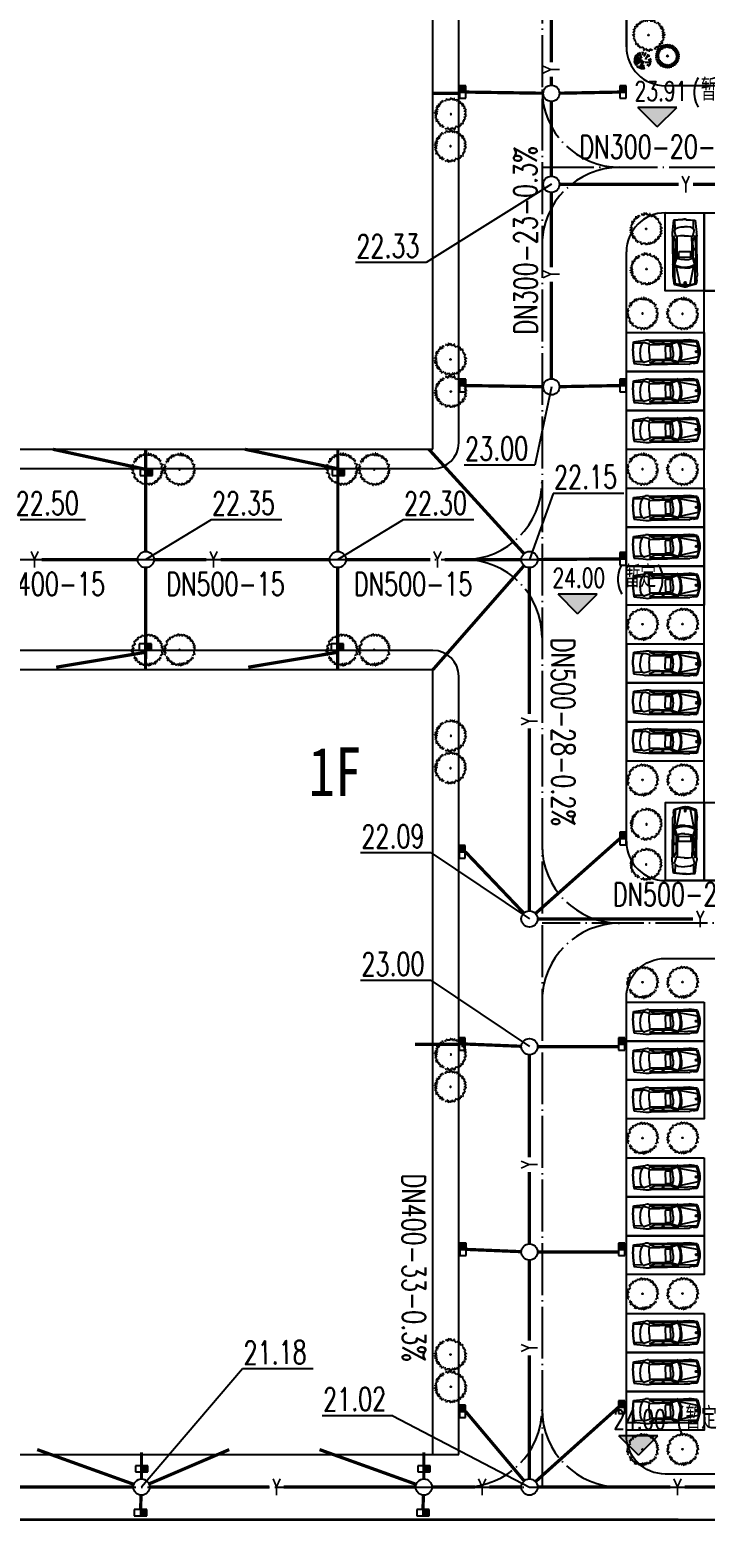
# Model space of a CAD drawing. Header units: millimetres. Extents: x 418304 to 847498, y 48187 to 111456.
# Drawn here: x 423678.1 to 423730.1, y 54687.6 to 54803.1 of the extents above; entities that cross this region are included whole.
import ezdxf

# ---------------------------------------------------------------- set-up
doc = ezdxf.new("R2010")
doc.units = ezdxf.units.MM
doc.header["$LTSCALE"] = 1000
doc.linetypes.add('DASH', pattern=[0.35, 0.25, -0.1])
doc.linetypes.add('DOTE', pattern=[2.42, 2, -0.2, 0.02, -0.2])
for name, color, linetype in [('A绿-1', 82, 'Continuous'), ('DIM_ELEV', 3, 'Continuous'), ('PIPE-雨水', 4, 'Continuous'), ('PUB_TEXT', 7, 'Continuous'), ('TEXT_雨水', 7, 'Continuous'), ('TREE', 74, 'Continuous'), ('TWT_TEXT', 7, 'Continuous'), ('TWT_雨水口', 4, 'Continuous'), ('WELL_雨水', 4, 'Continuous'), ('建设布局', 7, 'Continuous'), ('道路', 4, 'Continuous'), ('道路中心线', 1, 'DOTE'), ('道路线', 142, 'Continuous')]:
    doc.layers.add(name, color=color, linetype=linetype)
doc.styles.add('_TCH_DIM', font='SIMPLEX', dxfattribs={"bigfont": 'GBCBIG'})
doc.styles.add('_TWT_PIPETEXT', font='SIMPLEX', dxfattribs={"width": 0.8, "height": 3.5, "bigfont": 'HZTXT'})
doc.styles.add('黑体', font='simhei.ttf', dxfattribs={"width": 0.8, "height": 3.5})
doc.linetypes.add('FENCELINE2', pattern='A,0.25,-0.1,[132,ltypeshp.shx,S=0.1,R=0,X=-0.1,Y=0],-0.1,1', length=1.45)

# ---------------------------------------------------------------- blocks, each defined once
blk = doc.blocks.new('004')
at = {"layer": 'A绿-1', "color": 8}
for p, q in [((-354, 971), (-440, 997)), ((-440, 997), (-401, 899)), ((-205, 1023), (-268, 997)), ((-268, 997), (-244, 925)), ((-182, 945), (-205, 1023)), ((70, 1036), (-9, 1030)), ((-9, 1030), (-9, 991)), ((70, 977), (70, 1036)), ((179, 1023), (132, 906)), ((250, 1017), (179, 1023)), ((266, 945), (250, 1017)), ((-1068, 284), (-1052, 317)), ((-942, 226), (-1068, 284)), ((-1060, 128), (-1052, 186)), ((-966, 56), (-1060, 128)), ((-1052, 317), (-911, 278)), ((-1052, 186), (-950, 121)), ((-1052, -69), (-1052, 3)), ((-1052, 3), (-966, -3)), ((-982, 428), (-966, 461)), ((-927, 415), (-982, 428)), ((-966, 461), (-864, 454)), ((-966, -3), (-966, 56)), ((-950, 121), (-942, 226)), ((-942, 369), (-927, 415)), ((-887, 324), (-942, 369)), ((-911, 278), (-887, 324)), ((-872, 605), (-895, 533)), ((-895, 533), (-864, 481)), ((-825, 585), (-872, 605)), ((-864, 454), (-840, 461)), ((-793, 644), (-825, 585)), ((-762, 716), (-809, 677)), ((-809, 677), (-793, 644)), ((-699, 834), (-770, 749)), ((-770, 749), (-723, 742)), ((-723, 651), (-762, 716)), ((-723, 742), (-691, 683)), ((-691, 683), (-723, 651)), ((-691, 762), (-699, 834)), ((-534, 794), (-691, 762)), ((-511, 892), (-605, 840)), ((-605, 840), (-534, 794)), ((-456, 866), (-511, 892)), ((-401, 899), (-456, 866)), ((-283, 860), (-354, 971)), ((-276, 925), (-283, 860)), ((-244, 925), (-276, 925)), ((-134, 964), (-182, 945)), ((93, 938), (70, 977)), ((132, 906), (93, 938)), ((321, 912), (266, 945)), ((360, 945), (321, 977)), ((321, 977), (321, 912)), ((360, 847), (360, 945)), ((399, 814), (360, 847)), ((438, 853), (399, 814)), ((478, 827), (438, 853)), ((525, 879), (478, 827)), ((564, 847), (525, 879)), ((532, 768), (564, 847)), ((572, 703), (532, 768)), ((564, 670), (572, 703)), ((595, 638), (564, 670)), ((658, 664), (595, 638)), ((697, 618), (658, 664)), ((744, 670), (697, 618)), ((783, 605), (744, 670)), ((791, 481), (783, 605)), ((830, 500), (791, 481)), ((807, 409), (870, 487)), ((838, 343), (807, 409)), ((870, 487), (830, 500)), ((932, 363), (838, 343)), ((932, 200), (885, 200)), ((885, 200), (909, 160)), ((925, 101), (901, 69)), ((901, 69), (972, 16)), ((909, 278), (964, 311)), ((932, 232), (909, 278)), ((909, 160), (972, 160)), ((972, 160), (925, 101)), ((964, 311), (932, 363)), ((972, 16), (972, -69)), ((-1044, -154), (-1068, -193)), ((-1068, -193), (-1029, -219)), ((-989, -108), (-1052, -69)), ((-982, -173), (-1044, -154)), ((-1029, -219), (-1005, -166)), ((-1013, -278), (-989, -258)), ((-997, -310), (-1013, -278)), ((-919, -356), (-997, -310)), ((-974, -173), (-989, -108)), ((-989, -258), (-950, -278)), ((-934, -180), (-974, -173)), ((-950, -278), (-927, -251)), ((-942, -526), (-927, -480)), ((-864, -500), (-942, -526)), ((-927, -251), (-934, -180)), ((-927, -480), (-887, -441)), ((-887, -441), (-919, -356)), ((-887, -585), (-840, -533)), ((-848, -644), (-887, -585)), ((-840, -533), (-864, -500)), ((-801, -585), (-848, -644)), ((-762, -618), (-801, -585)), ((-636, -729), (-715, -657)), ((-683, -788), (-636, -729)), ((-629, -853), (-683, -788)), ((-574, -801), (-629, -853)), ((-401, -853), (-574, -801)), ((-425, -944), (-401, -853)), ((-385, -964), (-425, -944)), ((-338, -944), (-385, -964)), ((-299, -944), (-338, -944)), ((-260, -1010), (-299, -944)), ((-229, -912), (-260, -1010)), ((-182, -912), (-229, -912)), ((-189, -1010), (-182, -912)), ((-119, -938), (-127, -1023)), ((-56, -958), (-119, -938)), ((-56, -1010), (-56, -958)), ((109, -925), (70, -951)), ((70, -951), (70, -1016)), ((132, -1023), (109, -925)), ((226, -944), (164, -944)), ((164, -944), (195, -997)), ((250, -984), (226, -944)), ((297, -964), (250, -984)), ((297, -833), (274, -918)), ((274, -918), (297, -964)), ((328, -912), (297, -833)), ((360, -918), (328, -912)), ((383, -892), (360, -918)), ((407, -866), (383, -892)), ((438, -873), (407, -866)), ((423, -886), (438, -873)), ((454, -918), (423, -886)), ((470, -807), (446, -801)), ((446, -801), (485, -853)), ((564, -853), (454, -918)), ((509, -794), (470, -807)), ((485, -853), (548, -833)), ((556, -735), (493, -761)), ((493, -761), (509, -794)), ((548, -833), (564, -853)), ((650, -794), (556, -735)), ((674, -761), (650, -794)), ((705, -637), (666, -683)), ((666, -683), (674, -761)), ((760, -650), (705, -637)), ((783, -618), (760, -650)), ((776, -513), (768, -552)), ((768, -552), (830, -585)), ((799, -448), (776, -513)), ((807, -618), (783, -618)), ((815, -493), (799, -448)), ((830, -585), (807, -618)), ((862, -474), (815, -493)), ((870, -278), (846, -336)), ((846, -336), (885, -435)), ((885, -435), (862, -474)), ((948, -310), (870, -278)), ((972, -69), (901, -95)), ((901, -95), (901, -180)), ((901, -180), (948, -219)), ((948, -219), (972, -271)), ((972, -271), (948, -310)), ((-127, -1023), (-189, -1010)), ((-17, -997), (-56, -1010)), ((70, -1016), (-17, -997)), ((195, -997), (132, -1023))]:
    blk.add_line(p, q, dxfattribs=at)
blk.add_circle((-32, 10), 31.3, dxfattribs=at)
blk = doc.blocks.new('106')
at = {"layer": 'A绿-1', "color": 8}
for p, q in [((-0.446, 0.074), (-0.399, 0.054)), ((-0.309, -0.004), (-0.446, 0.074)), ((-0.426, 0.15), (-0.383, 0.123)), ((-0.305, 0.05), (-0.426, 0.15)), ((-0.393, 0.223), (-0.356, 0.188)), ((-0.292, 0.103), (-0.393, 0.223)), ((-0.348, 0.288), (-0.318, 0.248)), ((-0.269, 0.153), (-0.348, 0.288)), ((-0.293, 0.345), (-0.27, 0.3)), ((-0.238, 0.198), (-0.293, 0.345)), ((-0.228, 0.391), (-0.213, 0.343)), ((-0.2, 0.237), (-0.228, 0.391)), ((-0.157, 0.425), (-0.15, 0.375)), ((-0.156, 0.269), (-0.157, 0.425)), ((-0.107, 0.292), (-0.08, 0.447)), ((-0.08, 0.447), (-0.083, 0.396)), ((-0.054, 0.307), (-0.001, 0.455)), ((-0.001, 0.455), (-0.013, 0.405)), ((0, 0.312), (0.078, 0.449)), ((0.054, 0.308), (0.154, 0.429)), ((0.078, 0.449), (0.058, 0.402)), ((0.107, 0.295), (0.227, 0.396)), ((0.154, 0.429), (0.127, 0.386)), ((0.157, 0.272), (0.292, 0.351)), ((0.227, 0.396), (0.193, 0.359)), ((0.202, 0.242), (0.349, 0.296)), ((0.241, 0.203), (0.395, 0.231)), ((0.292, 0.351), (0.252, 0.321)), ((0.273, 0.159), (0.43, 0.16)), ((0.297, 0.11), (0.451, 0.084)), ((0.349, 0.296), (0.304, 0.273)), ((0.311, 0.057), (0.459, 0.005)), ((0.317, 0.003), (0.453, -0.075)), ((0.395, 0.231), (0.347, 0.216)), ((0.43, 0.16), (0.38, 0.153)), ((0.451, 0.084), (0.401, 0.086)), ((0.459, 0.005), (0.41, 0.016)), ((-0.452, -0.006), (-0.402, -0.017)), ((-0.304, -0.058), (-0.452, -0.006)), ((-0.444, -0.085), (-0.393, -0.087)), ((-0.289, -0.111), (-0.444, -0.085)), ((-0.422, -0.161), (-0.372, -0.154)), ((-0.266, -0.16), (-0.422, -0.161)), ((-0.234, -0.204), (-0.388, -0.232)), ((-0.388, -0.232), (-0.34, -0.217)), ((-0.195, -0.243), (-0.342, -0.297)), ((-0.342, -0.297), (-0.297, -0.274)), ((-0.15, -0.273), (-0.285, -0.352)), ((-0.285, -0.352), (-0.245, -0.322)), ((-0.1, -0.296), (-0.22, -0.397)), ((-0.22, -0.397), (-0.185, -0.36)), ((-0.047, -0.309), (-0.147, -0.43)), ((-0.147, -0.43), (-0.12, -0.387)), ((0.007, -0.313), (-0.07, -0.45)), ((-0.07, -0.45), (-0.051, -0.403)), ((0.061, -0.308), (0.009, -0.456)), ((0.009, -0.456), (0.02, -0.406)), ((0.114, -0.293), (0.088, -0.448)), ((0.088, -0.448), (0.09, -0.397)), ((0.164, -0.426), (0.158, -0.376)), ((0.163, -0.27), (0.164, -0.426)), ((0.207, -0.238), (0.236, -0.392)), ((0.236, -0.392), (0.221, -0.344)), ((0.246, -0.199), (0.3, -0.346)), ((0.276, -0.154), (0.356, -0.289)), ((0.3, -0.346), (0.277, -0.301)), ((0.299, -0.104), (0.4, -0.224)), ((0.312, -0.051), (0.433, -0.151)), ((0.356, -0.289), (0.325, -0.249)), ((0.4, -0.224), (0.363, -0.189)), ((0.433, -0.151), (0.391, -0.124)), ((0.453, -0.075), (0.406, -0.055))]:
    blk.add_line(p, q, dxfattribs=at)
blk.add_circle((0, 0), 0.0254, dxfattribs=at)
blk = doc.blocks.new('A$C3C3C514D')
at = {"color": 8}
for p, q in [((847, 3366), (661, 3703)), ((900, 3478), (708, 3738)), ((1605, 3000), (751, 3787)), ((984, 3455), (812, 3811)), ((1075, 3468), (865, 3847)), ((1327, 3257), (975, 3955)), ((2179, 2417), (975, 3955)), ((1474, 3317), (1125, 4045)), ((1340, 3596), (1210, 4088)), ((1751, 3803), (1478, 4197)), ((1919, 3296), (1620, 4239)), ((1826, 4286), (1919, 3296)), ((2775, 3382), (3114, 4079)), ((2775, 3382), (3301, 3974)), ((3135, 3755), (3501, 3831)), ((3589, 3756), (3285, 3427)), ((985, 2274), (0, 2152)), ((510, 2000), (1, 2202)), ((1376, 2264), (3, 2272)), ((1065, 1996), (5, 2012)), ((439, 1909), (9, 1960)), ((1448, 2052), (10, 2362)), ((774, 2001), (13, 1915)), ((2135, 2150), (22, 1847)), ((2135, 2150), (33, 2466)), ((658, 1927), (45, 1758)), ((533, 2271), (50, 2633)), ((51, 1686), (1027, 1810)), ((1836, 2067), (97, 1514)), ((539, 1655), (143, 1412)), ((1751, 1563), (187, 1276)), ((754, 3022), (194, 3045)), ((546, 1182), (227, 1190)), ((1385, 1488), (279, 1092)), ((314, 3273), (754, 3022)), ((1531, 1264), (321, 1022)), ((918, 1321), (379, 933)), ((1605, 3000), (469, 3494)), ((1951, 1835), (483, 794)), ((1027, 1810), (539, 1655)), ((539, 1655), (539, 1655)), ((2072, 2430), (549, 3589)), ((1302, 1353), (558, 706)), ((1440, 1141), (558, 706)), ((973, 832), (600, 662)), ((1327, 3257), (603, 3647)), ((1178, 1009), (672, 590)), ((1152, 750), (691, 573)), ((1353, 1023), (748, 521)), ((1404, 827), (806, 473)), ((1951, 1835), (898, 404)), ((1238, 716), (947, 369)), ((1258, 561), (1009, 329)), ((1871, 1681), (1102, 274)), ((1384, 524), (1212, 216)), ((1477, 961), (1309, 172)), ((1942, 612), (1418, 129)), ((2147, 905), (1570, 80)), ((2296, 2298), (1605, 3000)), ((2209, 1495), (1767, 35)), ((2115, 529), (1808, 28)), ((2013, 694), (1897, 15)), ((2216, 1566), (2051, 2)), ((2220, 538), (2146, 0)), ((2176, 1176), (2243, 2)), ((2490, 2732), (3940, 3353)), ((2490, 2732), (4010, 3243)), ((2674, 953), (3081, 210)), ((2790, 723), (2896, 122)), ((2861, 1371), (3697, 653)), ((2938, 2122), (4093, 1221)), ((3070, 2927), (4073, 3126)), ((3120, 1141), (3574, 536)), ((3125, 1964), (4195, 1522)), ((3285, 3427), (3744, 3603)), ((3516, 2534), (4262, 2582)), ((3556, 2540), (4283, 2465)), ((3564, 3199), (3831, 3501)), ((3688, 3053), (4142, 2976)), ((3824, 1674), (4261, 1716)), ((4209, 1516), (3824, 1674))]:
    blk.add_line(p, q, dxfattribs=at)
blk = doc.blocks.new('$TwtSys$00000424')
for p, q in [((-500, 250), (500, 250)), ((-500, -250), (-500, 250)), ((0, -250), (0, 250)), ((500, 250), (500, -250)), ((500, -250), (-500, -250))]:
    blk.add_line(p, q)
blk.add_solid([(0, 250), (500, 250), (0, -250), (500, -250)])
blk = doc.blocks.new('$plan$00001328')
at = {"layer": '道路线', "color": 8}
for p, q in [((-2279, 116), (-2219, 807)), ((-2254, 116), (-2194, 806)), ((-2219, 807), (-1493, 889)), ((-1551, 693), (-2199, 695)), ((-1707, 230), (-1717, -16)), ((-1667, 459), (-1707, 230)), ((-1551, 693), (-1667, 459)), ((-1508, 707), (-1562, 671)), ((-1493, 889), (-1285, 919)), ((-979, 619), (-1374, 729)), ((-1053, 923), (-878, 906)), ((-1023, 812), (1078, 831)), ((-582, 620), (-1023, 812)), ((-1019, -34), (-1015, 284)), ((-1015, 284), (-979, 619)), ((626, 562), (-988, 538)), ((-878, 906), (1645, 899)), ((6, 627), (-582, 620)), ((-21, 822), (6, 627)), ((116, 823), (74, 627)), ((623, 633), (74, 627)), ((223, 404), (223, -456)), ((586, 444), (263, 444)), ((1224, 895), (623, 633)), ((1249, 767), (626, 562)), ((626, -456), (626, 404)), ((810, 258), (722, 594)), ((822, -38), (810, 258)), ((1370, 583), (1207, 751)), ((2643, 745), (1249, 767)), ((2844, 342), (1302, 653)), ((1448, 334), (1370, 583)), ((1469, -41), (1448, 334)), ((1645, 899), (2034, 915)), ((2034, 915), (2086, 904)), ((2427, 855), (2086, 904)), ((2367, 864), (2369, 870)), ((2369, 870), (2650, 842)), ((2604, 806), (2427, 855)), ((2787, 351), (2640, 772)), ((2720, 782), (2894, 148)), ((2762, 16), (2740, 362)), ((2816, 347), (2866, 112)), ((-2279, -163), (-2219, -855)), ((-2254, -163), (-2194, -854)), ((-2219, -855), (-1493, -937)), ((-1551, -741), (-2199, -743)), ((-1706, -277), (-1717, -32)), ((-1667, -507), (-1707, -277)), ((-1551, -741), (-1667, -507)), ((-1508, -755), (-1562, -719)), ((-1493, -937), (-1285, -966)), ((-1374, -776), (-1374, -777)), ((-979, -667), (-1371, -776)), ((-1053, -971), (-878, -954)), ((-582, -668), (-1023, -860)), ((-1023, -860), (1078, -879)), ((-1019, -14), (-1015, -332)), ((-1015, -332), (-979, -667)), ((626, -610), (-988, -585)), ((-878, -954), (1645, -947)), ((8, -674), (-582, -668)), ((-17, -869), (8, -674)), ((623, -681), (73, -675)), ((111, -870), (73, -675)), ((263, -496), (586, -496)), ((1224, -943), (623, -681)), ((1249, -815), (626, -610)), ((810, -306), (722, -641)), ((822, -10), (810, -306)), ((1370, -631), (1207, -799)), ((2643, -793), (1249, -815)), ((2844, -390), (1302, -701)), ((1448, -382), (1370, -630)), ((1469, -7), (1448, -382)), ((1645, -947), (2034, -963)), ((2034, -963), (2086, -952)), ((2427, -903), (2086, -952)), ((2367, -911), (2369, -918)), ((2369, -918), (2650, -889)), ((2604, -854), (2427, -903)), ((2787, -399), (2640, -820)), ((2720, -830), (2894, -195)), ((2762, -64), (2740, -410)), ((2816, -395), (2866, -160))]:
    blk.add_line(p, q, dxfattribs=at)
blk.add_circle((2608, -21), 62.7, dxfattribs=at)
for centre, radius, start, end in [((-665, -24), 1620, 175.05924, 184.94076), ((-640, -24), 1620, 175.05924, 184.94076), ((-1418, 573), 162, 74.46936, 123.73593), ((-1148, -44), 972, 84.37428, 98.07159), ((263, 404), 40, 90, 180), ((586, 404), 40, 0, 90), ((-191, -40), 1591, 331.45596, 29.52266), ((2589, 754), 54, 19.21062, 74.51383), ((2642, 761), 81, 15.33853, 84.1898), ((2115, -24), 648, 356.47351, 3.52649), ((2233, -24), 648, 347.90524, 12.09476), ((2269, -24), 648, 344.66147, 15.33853), ((-1418, -621), 162, 236.26405, 286.81983), ((-1148, -4), 972, 261.92841, 275.62572), ((263, -456), 40, 180, 270), ((586, -456), 40, 270, 0), ((2589, -802), 54, 285.48617, 340.78938), ((2642, -809), 81, 275.8102, 344.66147)]:
    blk.add_arc(centre, radius, start, end, dxfattribs=at)
blk = doc.blocks.new('$TwtSys$00000187')
blk.add_circle((0, 0, 0), 0.5)

msp = doc.modelspace()

# ---------------------------------------------------------------- hatches: boundary and pattern name
at = {"layer": 'DIM_ELEV'}
for points in [[(423726.396, 54795.621), (423727.896, 54797.121), (423724.896, 54797.121)], [(423720.26, 54758.101), (423721.76, 54759.601), (423718.76, 54759.601)], [(423724.944, 54693.241), (423726.444, 54694.741), (423723.444, 54694.741)]]:
    msp.add_hatch(color=256, dxfattribs=at).paths.add_polyline_path(points)

# ---------------------------------------------------------------- linework, layer by layer
at = {"color": 1, "linetype": 'DASH', "ltscale": 0.02, "const_width": 0.2}
msp.add_lwpolyline([(423795.015, 54688.265), (423431.612, 54688.3), (423431.612, 54828.233), (423600.93, 54828.233), (423600.93, 55082.608), (423785.939, 55082.608), (423795.015, 55074.44), (423795.015, 54688.265)], dxfattribs=at)
at = {"linetype": 'FENCELINE2', "ltscale": 0.005, "const_width": 0.1}
msp.add_lwpolyline([(423795.015, 54688.265), (423431.612, 54688.3), (423431.612, 54828.233), (423600.93, 54828.233), (423600.93, 55082.608), (423785.939, 55082.608), (423795.015, 55074.44), (423795.015, 54953.82)], dxfattribs=at)
for points in [[(423709.095, 54770.779), (423709.095, 54821.259), (423545.812, 54821.259), (423545.812, 54770.779), (423709.095, 54770.779)], [(423709.095, 54753.779), (423545.812, 54753.779), (423545.812, 54693.299), (423709.095, 54693.299), (423709.095, 54753.779)]]:
    msp.add_lwpolyline(points)
at = {"layer": 'DIM_ELEV'}
for p, q in [((423726.396, 54795.621), (423724.896, 54797.121)), ((423727.896, 54797.121), (423724.896, 54797.121)), ((423726.396, 54795.621), (423727.896, 54797.121)), ((423720.26, 54758.101), (423718.76, 54759.601)), ((423721.76, 54759.601), (423718.76, 54759.601)), ((423720.26, 54758.101), (423721.76, 54759.601)), ((423724.944, 54693.241), (423723.444, 54694.741)), ((423726.444, 54694.741), (423723.444, 54694.741)), ((423724.944, 54693.241), (423726.444, 54694.741))]:
    msp.add_line(p, q, dxfattribs=at)
at = {"layer": 'PIPE-雨水', "linetype": 'Continuous', "ltscale": 0.005, "const_width": 0.25}
for points in [[(423718.234, 54800.594), (423718.234, 54815.363)], [(423718.234, 54798.834), (423718.234, 54799.484)], [(423711.163, 54798.211), (423709.015, 54798.211)], [(423711.643, 54798.309), (423717.609, 54798.219)], [(423718.859, 54798.221), (423723.52, 54798.309)], [(423718.234, 54791.827), (423718.234, 54797.584)], [(423718.859, 54791.202), (423728.032, 54791.202)], [(423729.141, 54791.202), (423737.417, 54791.202)], [(423718.234, 54790.577), (423718.234, 54784.813)], [(423718.234, 54783.703), (423718.234, 54776.216)], [(423711.643, 54775.691), (423717.609, 54775.6)], [(423718.859, 54775.603), (423723.52, 54775.691)], [(423687.095, 54769.205), (423679.83, 54770.779)], [(423686.975, 54762.904), (423686.975, 54770.779)], [(423701.775, 54769.279), (423694.63, 54770.779)], [(423701.775, 54769.279), (423701.775, 54770.779)], [(423708.792, 54770.779), (423716.121, 54762.741)], [(423701.775, 54762.904), (423701.775, 54769.279)], [(423678.956, 54762.279), (423686.35, 54762.279)], [(423687.6, 54762.279), (423691.647, 54762.279)], [(423692.757, 54762.279), (423701.15, 54762.279)], [(423702.4, 54762.279), (423708.897, 54762.279)], [(423710.007, 54762.279), (423715.917, 54762.279)], [(423717.167, 54762.283), (423723.52, 54762.33)], [(423686.973, 54761.654), (423686.957, 54753.779)], [(423701.773, 54761.654), (423701.757, 54753.779)], [(423709.095, 54753.779), (423716.13, 54761.809)], [(423716.542, 54761.654), (423716.542, 54750.368)], [(423687.047, 54755.147), (423680.071, 54753.979)], [(423701.847, 54755.147), (423694.871, 54753.979)], [(423716.542, 54749.259), (423716.542, 54735.205)], [(423717.009, 54734.995), (423723.52, 54740.781)], [(423711.603, 54739.756), (423716.111, 54735.032)], [(423729.153, 54734.58), (423717.167, 54734.58)], [(423711.179, 54724.92), (423707.727, 54724.92)], [(423711.603, 54724.94), (423715.918, 54724.765)], [(423717.167, 54724.74), (423723.406, 54724.74)], [(423716.542, 54716.196), (423716.542, 54724.115)], [(423716.542, 54709.535), (423716.542, 54715.087)], [(423711.663, 54709.113), (423715.918, 54708.936)], [(423716.542, 54702.067), (423716.542, 54708.285)], [(423717.167, 54708.91), (423723.406, 54708.91)], [(423716.542, 54691.416), (423716.542, 54700.958)], [(423711.621, 54696.628), (423716.139, 54691.268)], [(423723.406, 54696.949), (423717.007, 54691.208)], [(423678.608, 54693.683), (423686.059, 54691.002)], [(423686.647, 54691.416), (423686.647, 54693.471)], [(423687.221, 54691.036), (423693.408, 54693.683)], [(423700.368, 54693.683), (423707.819, 54691.002)], [(423708.407, 54691.416), (423708.407, 54693.471)], [(423675.665, 54690.791), (423686.022, 54690.791)], [(423687.272, 54690.791), (423696.505, 54690.791)], [(423697.614, 54690.791), (423707.782, 54690.791)], [(423709.032, 54690.791), (423712.341, 54690.791)], [(423713.45, 54690.791), (423715.917, 54690.791)], [(423717.167, 54690.791), (423727.393, 54690.791)], [(423728.502, 54690.791), (423740.917, 54690.791)], [(423686.62, 54690.166), (423686.572, 54689.064)], [(423708.38, 54690.166), (423708.333, 54689.064)]]:
    msp.add_lwpolyline(points, dxfattribs=at)
at = {"layer": 'TWT_TEXT', "color": 4}
for p, q in [((423718.234, 54791.202, 89.8), (423708.581, 54785.165, -89.8)), ((423708.581, 54785.165, -89.8), (423703.135, 54785.165, -89.8)), ((423718.234, 54775.591), (423716.961, 54769.56, -89.8)), ((423716.961, 54769.56, -89.8), (423711.515, 54769.56, -89.8)), ((423718.369, 54767.37), (423716.542, 54762.279)), ((423723.815, 54767.37), (423718.369, 54767.37)), ((423682.332, 54765.347), (423676.886, 54765.347)), ((423692.006, 54765.347), (423686.975, 54762.279)), ((423697.452, 54765.347), (423692.006, 54765.347)), ((423706.806, 54765.347), (423701.775, 54762.279)), ((423712.252, 54765.347), (423706.806, 54765.347)), ((423708.969, 54739.671), (423703.523, 54739.671)), ((423708.969, 54739.671), (423716.542, 54734.58)), ((423708.969, 54729.831), (423703.523, 54729.831)), ((423708.969, 54729.831), (423716.542, 54724.74)), ((423694.442, 54699.898), (423686.647, 54690.791)), ((423699.888, 54699.898), (423694.442, 54699.898)), ((423706.02, 54696.296), (423700.574, 54696.296)), ((423706.02, 54696.296), (423716.542, 54690.791))]:
    msp.add_line(p, q, dxfattribs=at)
at = {"layer": '建设布局', "color": 1, "linetype": 'Continuous', "flags": 128}
msp.add_lwpolyline([(423431.612, 54570.899), (423775.894, 54570.899), (423795.015, 54590.02), (423795.015, 54688.265), (423431.612, 54688.3)], close=True, dxfattribs=at)
msp.add_lwpolyline([(423431.612, 54570.899), (423775.894, 54570.899), (423795.015, 54590.02), (423795.015, 54688.265), (423431.612, 54688.3)], close=True, dxfattribs=at)
at = {"layer": '道路', "color": 8}
for p, q in [((423711.095, 54771.279), (423711.095, 54820.259)), ((423724.015, 54801.799), (423724.015, 54819.259)), ((423724.015, 54809.051), (423724.015, 54801.799)), ((423744.485, 54798.799), (423727.015, 54798.799)), ((423727.015, 54788.999), (423784.015, 54788.999)), ((423724.015, 54740.539), (423724.015, 54785.999)), ((423709.095, 54769.279), (423546.812, 54769.279)), ((423709.095, 54755.279), (423546.812, 54755.279)), ((423711.095, 54693.299), (423711.095, 54753.279)), ((423784.015, 54737.539), (423727.015, 54737.539)), ((423727.015, 54737.539), (423784.015, 54737.539)), ((423709.095, 54693.299), (423711.095, 54693.299))]:
    msp.add_line(p, q, dxfattribs=at)
msp.add_lwpolyline([(423730.015, 54782.999), (423781.015, 54782.999), (423781.015, 54743.539), (423730.015, 54743.539)], close=True, dxfattribs=at)
msp.add_lwpolyline([(423763.775, 54731.539, -0.4142136), (423766.775, 54728.539), (423766.775, 54694.799, -0.4142136), (423763.775, 54691.799), (423727.015, 54691.799, -0.4142136), (423724.015, 54694.799), (423724.015, 54728.539, -0.4142136), (423727.015, 54731.539), (423763.775, 54731.539)], format="xyb", dxfattribs=at)
for centre, radius, start, end in [((423727.015, 54801.799), 3, 180, 270), ((423727.015, 54785.999), 3, 90, 180), ((423709.095, 54771.279), 2, 270, 0), ((423709.095, 54753.279), 2, 0, 90), ((423727.015, 54740.539), 3, 180, 270)]:
    msp.add_arc(centre, radius, start, end, dxfattribs=at)
at = {"layer": '道路中心线', "color": 8, "linetype": 'DOTE', "ltscale": 0.002}
for p, q in [((423717.513, 54827.196), (423717.513, 54690.791)), ((423717.513, 54792.509), (423784.156, 54792.509)), ((423538.252, 54762.279), (423717.513, 54762.279)), ((423784.156, 54734.254), (423717.513, 54734.254)), ((423442.112, 54690.791), (423764.613, 54690.791))]:
    msp.add_line(p, q, dxfattribs=at)
for centre, start, end in [((423723.513, 54798.509), 180, 270), ((423723.513, 54786.509), 90, 180), ((423711.513, 54768.279), 270, 0), ((423711.513, 54756.279), 0, 90), ((423723.513, 54740.254), 180, 270), ((423723.513, 54728.254), 90, 180), ((423711.513, 54696.791), 270, 0), ((423723.513, 54696.791), 180, 270)]:
    msp.add_arc(centre, 6, start, end, dxfattribs=at)
at = {"layer": '道路线', "color": 8}
for points in [[(423730.015, 54782.999), (423727.015, 54782.999), (423727.015, 54788.999), (423730.015, 54788.999)], [(423733.015, 54782.999), (423730.015, 54782.999), (423730.015, 54788.999), (423733.015, 54788.999)], [(423730.015, 54779.769), (423730.015, 54776.769), (423724.015, 54776.769), (423724.015, 54779.769)], [(423730.015, 54776.769), (423730.015, 54773.769), (423724.015, 54773.769), (423724.015, 54776.769)], [(423730.015, 54773.769), (423730.015, 54770.769), (423724.015, 54770.769), (423724.015, 54773.769)], [(423730.015, 54767.769), (423730.015, 54764.769), (423724.015, 54764.769), (423724.015, 54767.769)], [(423730.015, 54764.769), (423730.015, 54761.769), (423724.015, 54761.769), (423724.015, 54764.769)], [(423730.015, 54761.769), (423730.015, 54758.769), (423724.015, 54758.769), (423724.015, 54761.769)], [(423730.015, 54752.769), (423730.015, 54755.769), (423724.015, 54755.769), (423724.015, 54752.769)], [(423730.015, 54749.769), (423730.015, 54752.769), (423724.015, 54752.769), (423724.015, 54749.769)], [(423730.015, 54746.769), (423730.015, 54749.769), (423724.015, 54749.769), (423724.015, 54746.769)], [(423730.015, 54743.539), (423727.015, 54743.539), (423727.015, 54737.539), (423730.015, 54737.539)], [(423733.015, 54743.539), (423730.015, 54743.539), (423730.015, 54737.539), (423733.015, 54737.539)], [(423730.015, 54728.169), (423730.015, 54725.169), (423724.015, 54725.169), (423724.015, 54728.169)], [(423730.015, 54725.169), (423730.015, 54722.169), (423724.015, 54722.169), (423724.015, 54725.169)], [(423730.015, 54722.169), (423730.015, 54719.169), (423724.015, 54719.169), (423724.015, 54722.169)], [(423730.015, 54716.169), (423730.015, 54713.169), (423724.015, 54713.169), (423724.015, 54716.169)], [(423730.015, 54713.169), (423730.015, 54710.169), (423724.015, 54710.169), (423724.015, 54713.169)], [(423730.015, 54710.169), (423730.015, 54707.169), (423724.015, 54707.169), (423724.015, 54710.169)], [(423730.015, 54704.169), (423730.015, 54701.169), (423724.015, 54701.169), (423724.015, 54704.169)], [(423730.015, 54701.169), (423730.015, 54698.169), (423724.015, 54698.169), (423724.015, 54701.169)], [(423730.015, 54698.169), (423730.015, 54695.169), (423724.015, 54695.169), (423724.015, 54698.169)]]:
    msp.add_lwpolyline(points, close=True, dxfattribs=at)

# ---------------------------------------------------------------- block references
at = {"layer": 'A绿-1'}
for name, p, xscale, yscale, zscale, rotation in [('004', (423725.69, 54802.703), 0.00116705121472478, 0.00116705121472478, -0.00116705121472478, 196.4296013010655), ('106', (423727.182, 54801.089), 2.039962694467977, 2.039962694607675, 2.039962694502081, 264.9820240038009), ('004', (423710.515, 54796.609), -0.001167051214724779, 0.00116705121472478, -0.00116705121472478, 159.6396806737815), ('004', (423710.501, 54794.131), -0.001167051214724779, 0.00116705121472478, -0.00116705121472478, 159.6396806737815), ('004', (423725.581, 54787.76), 0.00116705121472478, 0.00116705121472478, -0.00116705121472478, 20.36031932621866), ('004', (423725.595, 54784.668), 0.00116705121472478, 0.00116705121472478, -0.00116705121472478, 20.36031932621866), ('004', (423725.254, 54781.202), -0.001167051214724779, 0.00116705121472478, -0.00116705121472478, 69.63968067378136), ('004', (423728.346, 54781.188), -0.001167051214724779, 0.00116705121472478, -0.00116705121472478, 69.63968067378136), ('004', (423710.501, 54777.704), 0.001167051214724779, 0.00116705121472478, -0.00116705121472478, 20.36031932621859), ('004', (423710.515, 54775.225), 0.001167051214724779, 0.00116705121472478, -0.00116705121472478, 20.36031932621859), ('004', (423687.094, 54769.202), -0.001167051214724779, 0.00116705121472478, -0.00116705121472478, 69.63968067378136), ('004', (423689.572, 54769.188), -0.001167051214724779, 0.00116705121472478, -0.00116705121472478, 69.63968067378136), ('004', (423702.094, 54769.202), -0.001167051214724779, 0.00116705121472478, -0.00116705121472478, 69.63968067378136), ('004', (423704.572, 54769.188), -0.001167051214724779, 0.00116705121472478, -0.00116705121472478, 69.63968067378136), ('004', (423725.254, 54769.202), -0.001167051214724779, 0.00116705121472478, -0.00116705121472478, 69.63968067378136), ('004', (423728.346, 54769.188), -0.001167051214724779, 0.00116705121472478, -0.00116705121472478, 69.63968067378136), ('004', (423725.254, 54757.336), 0.001167051214724779, 0.00116705121472478, -0.00116705121472478, 110.3603193262187), ('004', (423728.346, 54757.349), 0.001167051214724779, 0.00116705121472478, -0.00116705121472478, 110.3603193262187), ('004', (423687.094, 54755.356), 0.001167051214724779, 0.00116705121472478, -0.00116705121472478, 110.3603193262186), ('004', (423689.572, 54755.369), 0.001167051214724779, 0.00116705121472478, -0.00116705121472478, 110.3603193262186), ('004', (423702.094, 54755.356), 0.001167051214724779, 0.00116705121472478, -0.00116705121472478, 110.3603193262186), ('004', (423704.572, 54755.369), 0.001167051214724779, 0.00116705121472478, -0.00116705121472478, 110.3603193262186), ('004', (423710.515, 54748.681), -0.001167051214724779, 0.00116705121472478, -0.00116705121472478, 159.6396806737815), ('004', (423710.501, 54746.202), -0.001167051214724779, 0.00116705121472478, -0.00116705121472478, 159.6396806737815), ('004', (423725.254, 54745.336), 0.001167051214724779, 0.00116705121472478, -0.00116705121472478, 110.3603193262187), ('004', (423728.346, 54745.349), 0.001167051214724779, 0.00116705121472478, -0.00116705121472478, 110.3603193262187), ('004', (423725.595, 54741.87), -0.00116705121472478, 0.00116705121472478, -0.00116705121472478, 159.6396806737814), ('004', (423725.581, 54738.778), -0.00116705121472478, 0.00116705121472478, -0.00116705121472478, 159.6396806737814), ('004', (423728.346, 54729.749), 0.00116705121472478, 0.00116705121472478, -0.00116705121472478, 110.3603193262187), ('004', (423725.254, 54729.736), 0.00116705121472478, 0.00116705121472478, -0.00116705121472478, 110.3603193262187), ('004', (423710.515, 54724.129), -0.001167051214724779, 0.00116705121472478, -0.00116705121472478, 159.6396806737815), ('004', (423710.501, 54721.651), -0.001167051214724779, 0.00116705121472478, -0.00116705121472478, 159.6396806737815), ('004', (423725.254, 54717.736), 0.00116705121472478, 0.00116705121472478, -0.00116705121472478, 110.3603193262187), ('004', (423728.346, 54717.749), 0.00116705121472478, 0.00116705121472478, -0.00116705121472478, 110.3603193262187), ('004', (423725.254, 54705.736), 0.00116705121472478, 0.00116705121472478, -0.00116705121472478, 110.3603193262187), ('004', (423728.346, 54705.749), 0.00116705121472478, 0.00116705121472478, -0.00116705121472478, 110.3603193262187), ('004', (423710.501, 54701.002), 0.001167051214724779, 0.00116705121472478, -0.00116705121472478, 20.36031932621859), ('004', (423710.515, 54698.524), 0.001167051214724779, 0.00116705121472478, -0.00116705121472478, 20.36031932621859), ('004', (423725.254, 54693.736), 0.00116705121472478, 0.00116705121472478, -0.00116705121472478, 110.3603193262187), ('004', (423728.346, 54693.749), 0.00116705121472478, 0.00116705121472478, -0.00116705121472478, 110.3603193262187)]:
    msp.add_blockref(name, p, dxfattribs=dict(at, xscale=xscale, yscale=yscale, zscale=zscale, rotation=rotation))
at = {"layer": 'TREE', "color": 8, "extrusion": (0, 0, -1), "xscale": 0.0003134301259033954, "yscale": 0.0003134301259033954, "zscale": 0.0003134301259033955, "rotation": 158.3064505472057}
msp.add_blockref('A$C3C3C514D', (-423724.387, 54801.109), dxfattribs=at)
at = {"layer": 'TWT_雨水口', "xscale": -0.0009600000000000009, "yscale": 0.0009600000000000007, "zscale": 0.0009600000000000007}
for p, rotation in [((423711.403, 54798.309), 269.9869076489578), ((423723.76, 54798.309), 269.9869076489578), ((423711.403, 54775.691), 269.9869076489578), ((423723.76, 54775.691), 269.9869076489578), ((423687.019, 54768.989), 179.9738152949453), ((423701.819, 54768.989), 179.9738152949453), ((423723.76, 54762.33), 269.9869076489578), ((423686.936, 54755.535), 179.9738152949453), ((423701.736, 54755.535), 179.9738152949453), ((423723.76, 54740.78), 269.9869076489578), ((423711.363, 54739.756), 269.9869076489578), ((423711.363, 54724.94), 269.9869076489578), ((423723.646, 54724.94), 269.9869076489578), ((423711.423, 54709.11), 269.9869076489578), ((423723.646, 54709.11), 269.9869076489578), ((423711.381, 54696.628), 269.9869076489578), ((423723.646, 54696.949), 269.9869076489578), ((423686.654, 54692.2), 179.9738152949453), ((423708.414, 54692.2), 179.9738152949453), ((423686.572, 54688.824), 179.9738152949453), ((423708.333, 54688.824), 179.9738152949453)]:
    msp.add_blockref('$TwtSys$00000424', p, dxfattribs=dict(at, rotation=rotation))
at = {"layer": 'WELL_雨水', "xscale": 1.25, "yscale": 1.25, "zscale": 1.25, "rotation": 2.853456578302296e-08}
for p in [(423718.234, 54798.209), (423718.234, 54791.202), (423718.234, 54775.591), (423686.975, 54762.279), (423701.775, 54762.279), (423716.542, 54762.279), (423716.542, 54734.58), (423716.542, 54724.74), (423716.542, 54708.91), (423686.647, 54690.791), (423708.407, 54690.791), (423716.542, 54690.791)]:
    msp.add_blockref('$TwtSys$00000187', p, dxfattribs=at)
at = {"layer": '道路线', "color": 8, "zscale": 0.0009999999999999998}
for p, xscale, yscale, rotation in [((423728.529, 54786.218), 0.001000000000000008, 0.001000000000000008, 270.8481084632052), ((423726.796, 54778.283), 0.00100000000000001, 0.00100000000000001, 0.8481084632052294), ((423726.796, 54775.283), 0.00100000000000001, 0.00100000000000001, 0.8481084632052294), ((423726.796, 54772.283), 0.00100000000000001, 0.00100000000000001, 0.8481084632052294), ((423726.796, 54766.283), 0.00100000000000001, 0.001000000000000009, 0.8481084632052294), ((423726.796, 54763.283), 0.00100000000000001, 0.00100000000000001, 0.8481084632052294), ((423726.796, 54760.283), 0.00100000000000001, 0.00100000000000001, 0.8481084632052294), ((423726.796, 54754.255), 0.00100000000000001, -0.00100000000000001, 359.1518915367948), ((423726.796, 54751.255), 0.00100000000000001, -0.00100000000000001, 359.1518915367948), ((423726.796, 54748.255), 0.00100000000000001, -0.00100000000000001, 359.1518915367948), ((423728.529, 54740.32), 0.001000000000000009, -0.001000000000000008, 89.15189153679476), ((423726.796, 54726.683), 0.001000000000000008, 0.001000000000000008, 0.8481084632052793), ((423726.796, 54723.683), 0.001000000000000009, 0.001000000000000008, 0.8481084632052793), ((423726.796, 54720.683), 0.001000000000000009, 0.001000000000000008, 0.8481084632052793), ((423726.796, 54714.683), 0.001000000000000008, 0.001000000000000008, 0.8481084632052794), ((423726.796, 54711.683), 0.001000000000000008, 0.001000000000000008, 0.8481084632052794), ((423726.796, 54708.683), 0.001000000000000008, 0.001000000000000008, 0.8481084632052794), ((423726.796, 54702.683), 0.001000000000000008, 0.001000000000000008, 0.8481084632052794), ((423726.796, 54699.683), 0.001000000000000008, 0.001000000000000008, 0.8481084632052794), ((423726.796, 54696.683), 0.001000000000000008, 0.001000000000000008, 0.8481084632052794)]:
    msp.add_blockref('$plan$00001328', p, dxfattribs=dict(at, xscale=xscale, yscale=yscale, rotation=rotation))

# ---------------------------------------------------------------- texts
at = {"layer": 'PUB_TEXT'}
for s, height, style, width, p in [('(', 1.488, '_TCH_DIM', 0.705882, (423729.052, 54797.646)), ('23.91', 1.4875, '_TCH_DIM', 0.705882, (423724.652, 54797.646)), ('24.00', 1.4875, '_TCH_DIM', 0.705882, (423718.325, 54760.126)), ('(', 1.488, '_TCH_DIM', 0.705882, (423723.175, 54760.126)), (')', 1.488, '_TCH_DIM', 0.705882, (423726.332, 54760.126)), ('1F', 3.7553, '黑体', 0.8, (423699.518, 54744.046)), ('24.00', 1.4875, '_TCH_DIM', 0.705882, (423723.009, 54695.266)), ('(', 1.488, '_TCH_DIM', 0.705882, (423727.859, 54695.266))]:
    msp.add_text(s, height=height, dxfattribs=dict(at, style=style, width=width)).set_placement(p)
at = {"layer": 'PUB_TEXT', "style": '_TCH_DIM'}
for p in [(423729.752, 54797.646), (423723.875, 54760.126), (423728.559, 54695.266)]:
    msp.add_text('暂定', height=1.6879, dxfattribs=at).set_placement(p)
at = {"layer": 'TEXT_雨水', "style": '_TWT_PIPETEXT', "width": 0.64}
for p in [(423718.859, 54799.734), (423718.859, 54783.953), (423717.167, 54749.509), (423717.167, 54715.337), (423717.167, 54701.208)]:
    msp.add_text('Y', height=1.25, rotation=90, dxfattribs=at).set_placement(p)
for p in [(423728.282, 54790.577), (423678.097, 54761.654), (423691.897, 54761.654), (423709.147, 54761.654), (423729.403, 54733.955), (423696.755, 54690.166), (423712.591, 54690.166), (423727.643, 54690.166)]:
    msp.add_text('Y', height=1.25, dxfattribs=at).set_placement(p)
at = {"layer": 'TWT_TEXT', "color": 4, "style": '_TCH_DIM', "width": 0.705882}
for s, rotation, p in [('DN300-20-0.3%', 0.14551, (423720.398, 54793.185, 39.375)), ('DN300-23-0.3%', 90.14551, (423717.151, 54779.623, 39.375)), ('22.33', 0.64021, (423703.215, 54785.517, -27.63)), ('23.00', 0.64021, (423711.595, 54769.912, -27.63)), ('22.15', 0.64021, (423718.449, 54767.722, 62.17)), ('22.50', 0.64021, (423676.967, 54765.698, 62.17)), ('22.35', 0.64021, (423692.086, 54765.698, 62.17)), ('22.30', 0.64021, (423706.886, 54765.698, 62.17)), ('DN400-15', 0.14551, (423674.72, 54759.498, 39.375)), ('DN500-15', 0.14551, (423688.568, 54759.498, 39.375)), ('DN500-15', 0.14551, (423703.027, 54759.498, 39.375)), ('DN500-28-0.2%', 270.14551, (423718.235, 54756.25, 39.375)), ('22.09', 0.64021, (423703.604, 54740.023, 62.17)), ('DN500-25-0.2%', 0.14551, (423722.978, 54735.577, 39.375)), ('23.00', 0.64021, (423703.604, 54730.183, 62.17)), ('DN400-33-0.3%', 270.14551, (423706.724, 54714.955, 39.375)), ('21.18', 0.64021, (423694.522, 54700.25, 62.17)), ('21.02', 0.64021, (423700.655, 54696.647, 62.17))]:
    msp.add_text(s, height=1.785, rotation=rotation, dxfattribs=at).set_placement(p)

doc.saveas('drawing.dxf')
